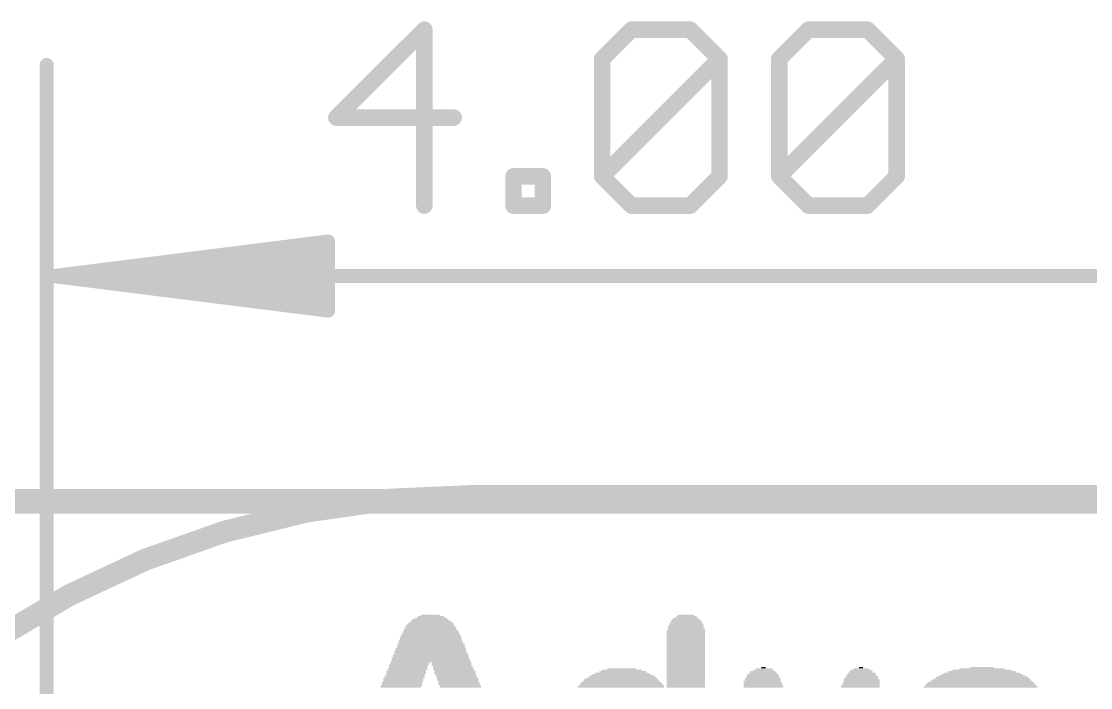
# Model space of a CAD drawing. Extents: x -52 to 61, y -28 to 22.
# Drawn here: x -22.4 to -12.52, y 8.64 to 14.8 of the extents above; entities that cross this region are included whole.
import ezdxf

# ---------------------------------------------------------------- set-up
doc = ezdxf.new("R2010")
doc.units = 0
for name, color, linetype in [('1', 12, 'CONTINUOUS'), ('16', 132, 'CONTINUOUS'), ('20', 53, 'CONTINUOUS'), ('21', 53, 'CONTINUOUS'), ('47', 253, 'CONTINUOUS')]:
    doc.layers.add(name, color=color, linetype=linetype)

# ---------------------------------------------------------------- blocks, each defined once
blk = doc.blocks.new('RECT')
blk.add_solid([(-0.5, -0.5), (0.5, -0.5), (-0.5, 0.5), (0.5, 0.5)])

msp = doc.modelspace()

# ---------------------------------------------------------------- linework, layer by layer
at = {"layer": '1', "const_width": 0.2032}
msp.add_lwpolyline([(26.035, 10.3505), (-26.035, 10.3505)], dxfattribs=at)
at = {"layer": '16', "const_width": 0.2032}
msp.add_lwpolyline([(26.035, 10.3505), (-26.035, 10.3505)], dxfattribs=at)
at = {"layer": '20'}
for points, const_width in [([(-18.2245, 10.414, 0.4142), (-26.162, 2.54)], 0.2032), ([(-18.2245, 10.4648, 1), (-18.2245, 10.3632)], 0.1016), ([(-18.2247, 10.3632, 1), (-18.2243, 10.4648)], 0.1016)]:
    msp.add_lwpolyline(points, format="xyb", dxfattribs=dict(at, const_width=const_width))
at = {"layer": '20', "const_width": 0.2032}
msp.add_lwpolyline([(6.2548, 10.414), (-18.2245, 10.414)], dxfattribs=at)
at = {"layer": '47'}
for points, const_width in [([(-18.6718, 14.7237), (-19.4853, 13.9102)], 0.1524), ([(-18.6718, 13.0967), (-18.6718, 14.7237)], 0.1524), ([(-17.0296, 14.4525), (-16.7584, 14.7237)], 0.1524), ([(-16.7584, 14.7237), (-16.2161, 14.7237)], 0.1524), ([(-16.2161, 14.7237), (-15.9449, 14.4525)], 0.1524), ([(-15.3924, 14.4525), (-15.1212, 14.7237)], 0.1524), ([(-15.1212, 14.7237), (-14.5789, 14.7237)], 0.1524), ([(-14.5789, 14.7237), (-14.3078, 14.4525)], 0.1524), ([(-17.0296, 13.3679), (-17.0296, 14.4525)], 0.1524), ([(-17.0296, 13.3679), (-15.9449, 14.4525)], 0.1524), ([(-15.9449, 14.4525), (-15.9449, 13.3679)], 0.1524), ([(-15.3924, 13.3679), (-15.3924, 14.4525)], 0.1524), ([(-15.3924, 13.3679), (-14.3078, 14.4525)], 0.1524), ([(-14.3078, 14.4525), (-14.3078, 13.3679)], 0.1524), ([(-22.1615, 6.477), (-22.1615, 14.396)], 0.13), ([(-22.1615, 6.477), (-22.1615, 14.396)], 0.13), ([(-19.4853, 13.9102), (-18.4006, 13.9102)], 0.1524), ([(-17.8481, 13.0967), (-17.8481, 13.3679)], 0.1524), ([(-17.8481, 13.3679), (-17.577, 13.3679)], 0.1524), ([(-17.577, 13.3679), (-17.577, 13.0967)], 0.1524), ([(-16.7584, 13.0967), (-17.0296, 13.3679)], 0.1524), ([(-15.9449, 13.3679), (-16.2161, 13.0967)], 0.1524), ([(-15.1212, 13.0967), (-15.3924, 13.3679)], 0.1524), ([(-14.3078, 13.3679), (-14.5789, 13.0967)], 0.1524), ([(-17.577, 13.0967), (-17.8481, 13.0967)], 0.1524), ([(-16.2161, 13.0967), (-16.7584, 13.0967)], 0.1524), ([(-14.5789, 13.0967), (-15.1212, 13.0967)], 0.1524), ([(-22.0965, 12.446), (-19.5615, 12.7652)], 0.13), ([(-22.0965, 12.446), (-19.5615, 12.7652)], 0.13), ([(-22.0965, 12.446), (-19.5615, 12.706)], 0.13), ([(-22.0965, 12.446), (-19.5615, 12.706)], 0.13), ([(-19.5615, 12.7652), (-19.5615, 12.1268)], 0.13), ([(-19.5615, 12.7652), (-19.5615, 12.1268)], 0.13), ([(-22.0965, 12.446), (-19.5615, 12.576)], 0.13), ([(-22.0965, 12.446), (-19.5615, 12.576)], 0.13), ([(-22.0965, 12.446), (22.0965, 12.446)], 0.13), ([(-19.5615, 12.1268), (-22.0965, 12.446)], 0.13), ([(-19.5615, 12.316), (-22.0965, 12.446)], 0.13), ([(-19.5615, 12.186), (-22.0965, 12.446)], 0.13), ([(-22.0965, 12.446), (-14.5987, 12.446)], 0.13), ([(-19.5615, 12.1268), (-22.0965, 12.446)], 0.13), ([(-19.5615, 12.316), (-22.0965, 12.446)], 0.13), ([(-19.5615, 12.186), (-22.0965, 12.446)], 0.13), ([(-18.2245, 10.414), (-36.24, 10.414)], 0.13), ([(-18.2245, 10.414), (-33.446, 10.414)], 0.13)]:
    msp.add_lwpolyline(points, dxfattribs=dict(at, const_width=const_width))
for points, const_width in [([(-18.6337, 14.7237, 1), (-18.7099, 14.7237)], 0.0762), ([(-18.6449, 14.6967, 1), (-18.6987, 14.7506)], 0.0762), ([(-16.7584, 14.7618, 1), (-16.7584, 14.6856)], 0.0762), ([(-16.7315, 14.6967, 1), (-16.7853, 14.7506)], 0.0762), ([(-16.1891, 14.7506, 1), (-16.243, 14.6967)], 0.0762), ([(-16.2161, 14.6856, 1), (-16.2161, 14.7618)], 0.0762), ([(-15.1212, 14.7618, 1), (-15.1212, 14.6856)], 0.0762), ([(-15.0943, 14.6967, 1), (-15.1482, 14.7506)], 0.0762), ([(-14.552, 14.7506, 1), (-14.6059, 14.6967)], 0.0762), ([(-14.5789, 14.6856, 1), (-14.5789, 14.7618)], 0.0762), ([(-16.9915, 14.4525, 1), (-17.0677, 14.4525)], 0.0762), ([(-15.9068, 14.4525, 1), (-15.983, 14.4525)], 0.0762), ([(-15.918, 14.4256, 1), (-15.9718, 14.4795)], 0.0762), ([(-15.3543, 14.4525, 1), (-15.4305, 14.4525)], 0.0762), ([(-14.2697, 14.4525, 1), (-14.3459, 14.4525)], 0.0762), ([(-14.2808, 14.4256, 1), (-14.3347, 14.4795)], 0.0762), ([(-22.129, 14.396, 1), (-22.194, 14.396)], 0.065), ([(-22.129, 14.396, 1), (-22.194, 14.396)], 0.065), ([(-17.0565, 14.4795, 1), (-17.0026, 14.4256)], 0.0762), ([(-15.9718, 14.4256, 1), (-15.918, 14.4795)], 0.0762), ([(-15.4194, 14.4795, 1), (-15.3655, 14.4256)], 0.0762), ([(-14.3347, 14.4256, 1), (-14.2808, 14.4795)], 0.0762), ([(-19.4853, 13.9483, 1), (-19.4853, 13.8721)], 0.0762), ([(-19.5122, 13.9371, 1), (-19.4584, 13.8833)], 0.0762), ([(-18.4006, 13.8721, 1), (-18.4006, 13.9483)], 0.0762), ([(-17.81, 13.3679, 1), (-17.8862, 13.3679)], 0.0762), ([(-17.8481, 13.406, 1), (-17.8481, 13.3298)], 0.0762), ([(-17.5389, 13.3679, 1), (-17.6151, 13.3679)], 0.0762), ([(-17.577, 13.3298, 1), (-17.577, 13.406)], 0.0762), ([(-17.0026, 13.3948, 1), (-17.0565, 13.3409)], 0.0762), ([(-15.918, 13.3409, 1), (-15.9718, 13.3948)], 0.0762), ([(-15.3655, 13.3948, 1), (-15.4194, 13.3409)], 0.0762), ([(-14.2808, 13.3409, 1), (-14.3347, 13.3948)], 0.0762), ([(-17.0565, 13.3948, 1), (-17.0026, 13.3409)], 0.0762), ([(-17.0677, 13.3679, 1), (-16.9915, 13.3679)], 0.0762), ([(-15.983, 13.3679, 1), (-15.9068, 13.3679)], 0.0762), ([(-15.4194, 13.3948, 1), (-15.3655, 13.3409)], 0.0762), ([(-15.4305, 13.3679, 1), (-15.3543, 13.3679)], 0.0762), ([(-14.3459, 13.3679, 1), (-14.2697, 13.3679)], 0.0762), ([(-17.8481, 13.1348, 1), (-17.8481, 13.0586)], 0.0762), ([(-17.577, 13.0586, 1), (-17.577, 13.1348)], 0.0762), ([(-16.7584, 13.1348, 1), (-16.7584, 13.0586)], 0.0762), ([(-16.7853, 13.0698, 1), (-16.7315, 13.1236)], 0.0762), ([(-16.243, 13.1236, 1), (-16.1891, 13.0698)], 0.0762), ([(-16.2161, 13.0586, 1), (-16.2161, 13.1348)], 0.0762), ([(-15.1212, 13.1348, 1), (-15.1212, 13.0586)], 0.0762), ([(-15.1482, 13.0698, 1), (-15.0943, 13.1236)], 0.0762), ([(-14.6059, 13.1236, 1), (-14.552, 13.0698)], 0.0762), ([(-14.5789, 13.0586, 1), (-14.5789, 13.1348)], 0.0762), ([(-18.7099, 13.0967, 1), (-18.6337, 13.0967)], 0.0762), ([(-17.8862, 13.0967, 1), (-17.81, 13.0967)], 0.0762), ([(-17.6151, 13.0967, 1), (-17.5389, 13.0967)], 0.0762), ([(-19.529, 12.7652, 1), (-19.594, 12.7652)], 0.065), ([(-19.529, 12.7652, 1), (-19.594, 12.7652)], 0.065), ([(-19.5574, 12.733, 1), (-19.5656, 12.7975)], 0.065), ([(-19.5574, 12.733, 1), (-19.5656, 12.7975)], 0.065), ([(-19.5582, 12.6737, 1), (-19.5648, 12.7383)], 0.065), ([(-19.5582, 12.6737, 1), (-19.5648, 12.7383)], 0.065), ([(-19.5598, 12.5435, 1), (-19.5632, 12.6085)], 0.065), ([(-19.5598, 12.5435, 1), (-19.5632, 12.6085)], 0.065), ([(-22.0965, 12.4785, 1), (-22.0965, 12.4135)], 0.065), ([(-22.0924, 12.4782, 1), (-22.1006, 12.4138)], 0.065), ([(-22.0982, 12.4785, 1), (-22.0948, 12.4135)], 0.065), ([(-22.0948, 12.4785, 1), (-22.0982, 12.4135)], 0.065), ([(-22.0932, 12.4783, 1), (-22.0998, 12.4137)], 0.065), ([(-22.0965, 12.4785, 1), (-22.0965, 12.4135)], 0.065), ([(-22.0924, 12.4782, 1), (-22.1006, 12.4138)], 0.065), ([(-22.0982, 12.4785, 1), (-22.0948, 12.4135)], 0.065), ([(-22.0948, 12.4785, 1), (-22.0982, 12.4135)], 0.065), ([(-22.0932, 12.4783, 1), (-22.0998, 12.4137)], 0.065), ([(-22.0998, 12.4783, 1), (-22.0932, 12.4137)], 0.065), ([(-22.0998, 12.4783, 1), (-22.0932, 12.4137)], 0.065), ([(-22.1006, 12.4782, 1), (-22.0924, 12.4138)], 0.065), ([(-22.1006, 12.4782, 1), (-22.0924, 12.4138)], 0.065), ([(-14.5987, 12.4135, 1), (-14.5987, 12.4785)], 0.065), ([(-19.5632, 12.2835, 1), (-19.5598, 12.3485)], 0.065), ([(-19.5632, 12.2835, 1), (-19.5598, 12.3485)], 0.065), ([(-19.5648, 12.1537, 1), (-19.5582, 12.2183)], 0.065), ([(-19.5648, 12.1537, 1), (-19.5582, 12.2183)], 0.065), ([(-19.594, 12.1268, 1), (-19.529, 12.1268)], 0.065), ([(-19.594, 12.1268, 1), (-19.529, 12.1268)], 0.065), ([(-19.5656, 12.0945, 1), (-19.5574, 12.159)], 0.065), ([(-19.5656, 12.0945, 1), (-19.5574, 12.159)], 0.065), ([(-18.2245, 10.3815, 1), (-18.2245, 10.4465)], 0.065), ([(-18.2245, 10.3815, 1), (-18.2245, 10.4465)], 0.065)]:
    msp.add_lwpolyline(points, format="xyb", dxfattribs=dict(at, const_width=const_width))

# ---------------------------------------------------------------- block references
at = {"layer": '21', "yscale": 0.0127}
for p, xscale in [((-18.6119, 9.2837), 0.2921), ((-18.6119, 9.2964), 0.2413), ((-18.6182, 9.3091), 0.1778), ((-16.256, 9.2837), 0.2286), ((-16.2496, 9.2964), 0.1905), ((-16.256, 9.3091), 0.1524), ((-18.6182, 9.1821), 0.4826), ((-18.6182, 9.2075), 0.4572), ((-18.6119, 9.1948), 0.4699), ((-18.6182, 9.2202), 0.4318), ((-18.6119, 9.2329), 0.4191), ((-18.6119, 9.2456), 0.3937), ((-18.6119, 9.2583), 0.3683), ((-18.6182, 9.271), 0.3302), ((-16.256, 9.2075), 0.3302), ((-16.256, 9.1948), 0.3302), ((-16.2496, 9.1821), 0.3429), ((-16.256, 9.2329), 0.3048), ((-16.2496, 9.2202), 0.3175), ((-16.256, 9.2583), 0.2794), ((-16.2496, 9.2456), 0.2921), ((-16.256, 9.271), 0.254), ((-18.6119, 9.1059), 0.5715), ((-18.6119, 9.0932), 0.5715), ((-18.6119, 9.1313), 0.5461), ((-18.6119, 9.1186), 0.5461), ((-18.6119, 9.1567), 0.5207), ((-18.6119, 9.144), 0.5207), ((-18.6119, 9.1694), 0.4953), ((-16.256, 9.1694), 0.3556), ((-16.256, 9.1567), 0.3556), ((-16.256, 9.144), 0.3556), ((-16.256, 9.1313), 0.3556), ((-16.256, 9.1186), 0.3556), ((-16.256, 9.1059), 0.3556), ((-16.256, 9.0932), 0.3556), ((-18.6119, 9.0043), 0.6477), ((-18.6119, 8.9916), 0.6477), ((-18.6119, 9.0424), 0.6223), ((-18.6119, 9.0297), 0.6223), ((-18.6119, 9.017), 0.6223), ((-18.6182, 9.0805), 0.5842), ((-18.6119, 9.0678), 0.5969), ((-18.6119, 9.0551), 0.5969), ((-16.256, 9.0805), 0.3556), ((-16.256, 9.0678), 0.3556), ((-16.256, 9.0551), 0.3556), ((-16.256, 9.0424), 0.3556), ((-16.256, 9.0297), 0.3556), ((-16.256, 9.017), 0.3556), ((-16.256, 9.0043), 0.3556), ((-16.256, 8.9916), 0.3556), ((-18.6182, 8.9154), 0.7112), ((-18.6119, 8.9027), 0.7239), ((-18.6119, 8.89), 0.7239), ((-18.6119, 8.9408), 0.6985), ((-18.6119, 8.9281), 0.6985), ((-18.6182, 8.9789), 0.6604), ((-18.6119, 8.9662), 0.6731), ((-18.6119, 8.9535), 0.6731), ((-16.256, 8.9789), 0.3556), ((-16.256, 8.9662), 0.3556), ((-16.256, 8.9535), 0.3556), ((-16.256, 8.9408), 0.3556), ((-16.256, 8.9281), 0.3556), ((-16.256, 8.9154), 0.3556), ((-16.256, 8.9027), 0.3556), ((-16.256, 8.89), 0.3556), ((-18.8405, 8.7884), 0.3683), ((-18.8278, 8.8138), 0.3683), ((-18.8341, 8.8011), 0.3556), ((-18.815, 8.8519), 0.3683), ((-18.8214, 8.8392), 0.3556), ((-18.8214, 8.8265), 0.3556), ((-18.8024, 8.8773), 0.3683), ((-18.8087, 8.8646), 0.3556), ((-18.4214, 8.8773), 0.3683), ((-18.4214, 8.8646), 0.3683), ((-18.4214, 8.8519), 0.3683), ((-18.4087, 8.8392), 0.3683), ((-18.4087, 8.8265), 0.3683), ((-18.4023, 8.8138), 0.381), ((-18.3896, 8.7884), 0.381), ((-18.3959, 8.8011), 0.3683), ((-16.8402, 8.7884), 0.4318), ((-16.8466, 8.8011), 0.3683), ((-16.8466, 8.8138), 0.2667), ((-16.256, 8.8773), 0.3556), ((-16.256, 8.8646), 0.3556), ((-16.256, 8.8519), 0.3556), ((-16.256, 8.8392), 0.3556), ((-16.256, 8.8265), 0.3556), ((-16.256, 8.8138), 0.3556), ((-16.256, 8.8011), 0.3556), ((-16.256, 8.7884), 0.3556), ((-15.5448, 8.7884), 0.2286), ((-15.5385, 8.8011), 0.1905), ((-15.5321, 8.8138), 0.1524), ((-15.5385, 8.8265), 0.0381), ((-14.6368, 8.7884), 0.2159), ((-14.6368, 8.8011), 0.1905), ((-14.6368, 8.8138), 0.1397), ((-14.6368, 8.8265), 0.0381), ((-13.5191, 8.7884), 0.6223), ((-13.5191, 8.8011), 0.5461), ((-13.5191, 8.8138), 0.4191), ((-13.5191, 8.8265), 0.2159), ((-18.8659, 8.7249), 0.3683), ((-18.8659, 8.7122), 0.3683), ((-18.8659, 8.6995), 0.3683), ((-18.8531, 8.7503), 0.3683), ((-18.8531, 8.7376), 0.3683), ((-18.8405, 8.7757), 0.3683), ((-18.8468, 8.763), 0.3556), ((-18.3896, 8.7757), 0.381), ((-18.3833, 8.763), 0.3683), ((-18.3769, 8.7503), 0.381), ((-18.3706, 8.7376), 0.3683), ((-18.3642, 8.7249), 0.381), ((-18.3642, 8.7122), 0.381), ((-18.3578, 8.6995), 0.3683), ((-16.8529, 8.6995), 0.7112), ((-16.8529, 8.7122), 0.6858), ((-16.8529, 8.7249), 0.6604), ((-16.8466, 8.7376), 0.6223), ((-16.8466, 8.7503), 0.5969), ((-16.8466, 8.763), 0.5461), ((-16.8466, 8.7757), 0.4953), ((-16.256, 8.7757), 0.3556), ((-16.256, 8.763), 0.3556), ((-16.256, 8.7503), 0.3556), ((-16.256, 8.7376), 0.3556), ((-16.256, 8.7249), 0.3556), ((-16.256, 8.7122), 0.3556), ((-16.256, 8.6995), 0.3556), ((-15.5512, 8.6995), 0.3429), ((-15.5448, 8.7249), 0.3302), ((-15.5448, 8.7122), 0.3302), ((-15.5448, 8.7503), 0.3048), ((-15.5448, 8.7376), 0.3048), ((-15.5448, 8.763), 0.2794), ((-15.5448, 8.7757), 0.254), ((-14.6368, 8.7249), 0.3175), ((-14.6304, 8.7122), 0.3302), ((-14.6304, 8.6995), 0.3302), ((-14.6304, 8.7376), 0.3048), ((-14.6368, 8.763), 0.2667), ((-14.6304, 8.7503), 0.2794), ((-14.6304, 8.7757), 0.254), ((-13.5255, 8.6995), 0.9398), ((-13.5255, 8.7122), 0.9144), ((-13.5191, 8.7249), 0.8763), ((-13.5191, 8.7376), 0.8509), ((-13.5191, 8.7503), 0.8001), ((-13.5191, 8.763), 0.7493), ((-13.5191, 8.7757), 0.6985), ((-18.8849, 8.6614), 0.381), ((-18.8912, 8.6487), 0.3683), ((-18.8786, 8.6868), 0.3683), ((-18.8786, 8.6741), 0.3683), ((-18.3515, 8.6868), 0.381), ((-18.3515, 8.6741), 0.381), ((-18.3388, 8.6614), 0.381), ((-18.3388, 8.6487), 0.381), ((-16.8592, 8.6487), 0.8001), ((-16.8529, 8.6614), 0.7874), ((-16.8529, 8.6741), 0.762), ((-16.8529, 8.6868), 0.7366), ((-16.256, 8.6868), 0.3556), ((-16.256, 8.6741), 0.3556), ((-16.256, 8.6614), 0.3556), ((-16.256, 8.6487), 0.3556), ((-15.5385, 8.6614), 0.3683), ((-15.5385, 8.6487), 0.3683), ((-15.5448, 8.6868), 0.3556), ((-15.5448, 8.6741), 0.3556), ((-14.6431, 8.6614), 0.3556), ((-14.6431, 8.6487), 0.3556), ((-14.6368, 8.6868), 0.3429), ((-14.6368, 8.6741), 0.3429), ((-13.5319, 8.6487), 1.0541), ((-13.5319, 8.6614), 1.0287), ((-13.5319, 8.6741), 1.0033), ((-13.5319, 8.6868), 0.9779)]:
    msp.add_blockref('RECT', p, dxfattribs=dict(at, xscale=xscale))

doc.saveas('drawing.dxf')
